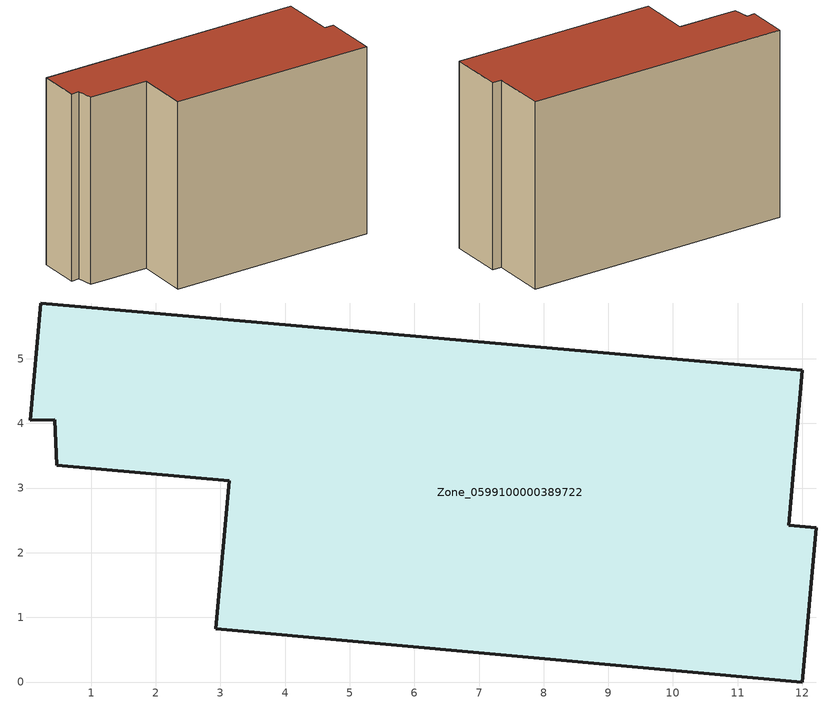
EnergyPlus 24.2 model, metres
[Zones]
Zone_0599100000389722
 floor ground (C_G): 0.47,3.35 0.44,4.06 0.06,4.05 0.22,5.86 12,4.82 11.79,2.42 12.22,2.38 12,0 2.93,0.83 3.14,3.11 z0
 wall outside (C_F): 2.93,0.83 12,0 12.22,2.38 11.79,2.42 12,4.82 0.22,5.86 0.06,4.05 0.44,4.06 0.47,3.35 3.14,3.11 2.93,0.83 z0:8.35
 roof outside (C_R): 0.44,4.06 0.47,3.35 3.14,3.11 2.93,0.83 12,0 12.22,2.38 11.79,2.42 12,4.82 0.22,5.86 0.06,4.05 z8.35
[BUILDING]
Pand.0599100000389722: North Axis=0; Terrain=City; Loads Convergence Tolerance Value=0.04; Temperature Convergence Tolerance Value=0.4; Solar Distribution=FullExterior; Maximum Number of Warmup Days=25; Minimum Number of Warmup Days=1
[Site:Location]
Rotterdam.The.Hague.AP_ZH_NLD Design_Conditions: Latitude=51.96; Longitude=4.45; Time Zone=1; Elevation=-4.5
[SITE:GROUNDTEMPERATURE:BUILDINGSURFACE]
18, 18, 18, 18, 18, 18, 18, 18, 18, 18, 18, 18
[MATERIAL] Thermal Absorptance=0.9; Solar Absorptance=0.7; Visible Absorptance=0.7
Name | Roughness | Thickness | Conductivity | Density | Specific Heat
G.TI.1992-2005 | MediumSmooth | 0.15 | 0.06 | 540 | 1210
F.TI.1992-2005 | Rough | 0.3 | 0.12 | 1920 | 840
R.TI.1992-2005 | MediumRough | 0.2 | 0.08 | 1500 | 1000
[CONSTRUCTION]
C_G: G.TI.1992-2005
C_F: F.TI.1992-2005
C_R: R.TI.1992-2005
[ZONE]
Zone_0599100000389722: Type=1; Multiplier=1; Ceiling Height=Autocalculate; Volume=Autocalculate; Floor Area=autocalculate; Part of Total Floor Area=Yes
[ZONEINFILTRATION:DESIGNFLOWRATE]
Infil_Zone_0599100000389722: Zone or ZoneList or Space or SpaceList=Zone_0599100000389722; Schedule=AlwaysOn; Design Flow Rate Calculation Method=Flow/Area; Flow Rate per Floor Area=0.0015; Constant Term Coefficient=1; Temperature Term Coefficient=0; Velocity Term Coefficient=0; Velocity Squared Term Coefficient=0
[HVACTEMPLATE:ZONE:IDEALLOADSAIRSYSTEM]
Zone_0599100000389722: Maximum Heating Supply Air Temperature=50; Minimum Cooling Supply Air Temperature=13; Maximum Heating Supply Air Humidity Ratio=0.0156; Minimum Cooling Supply Air Humidity Ratio=0.0077; Heating Limit=NoLimit; Cooling Limit=NoLimit; Dehumidification Control Type=ConstantSensibleHeatRatio; Cooling Sensible Heat Ratio=0.7; Dehumidification Setpoint=60; Humidification Control Type=None; Humidification Setpoint=30; Outdoor Air Method=None; Outdoor Air Flow Rate per Person=0.00944; Outdoor Air Flow Rate per Zone Floor Area=0; Outdoor Air Flow Rate per Zone=0; Demand Controlled Ventilation Type=None; Outdoor Air Economizer Type=NoEconomizer; Heat Recovery Type=None; Sensible Heat Recovery Effectiveness=0.7; Latent Heat Recovery Effectiveness=0.65
[ZONECONTROL:THERMOSTAT]
ThermostatControl_Zone_0599100000389722: Zone or ZoneList=Zone_0599100000389722; Control Type Schedule=DualSetpointControlType; Control 1=Thermostat_Zone_0599100000389722; Temperature Difference Between Cutout And Setpoint=0
[THERMOSTATSETPOINT:DUALSETPOINT]
Thermostat_Zone_0599100000389722: Heating Setpoint Temperature Schedule=HeatingSetpoint_Zone_0599100000389722; Cooling Setpoint Temperature Schedule=CoolingSetpoint_Zone_0599100000389722
[SCHEDULE:COMPACT]
HeatingSetpoint_Zone_0599100000389722: Through: 12/31, For: AllDays, Until: 24:00, 21
CoolingSetpoint_Zone_0599100000389722: Through: 12/31, For: AllDays, Until: 24:00, 24
DualSetpointControlType: Through: 12/31, For: AllDays, Until: 24:00, 4
AlwaysOn: Through: 12/31, For: AllDays, Until: 24:00, 1
